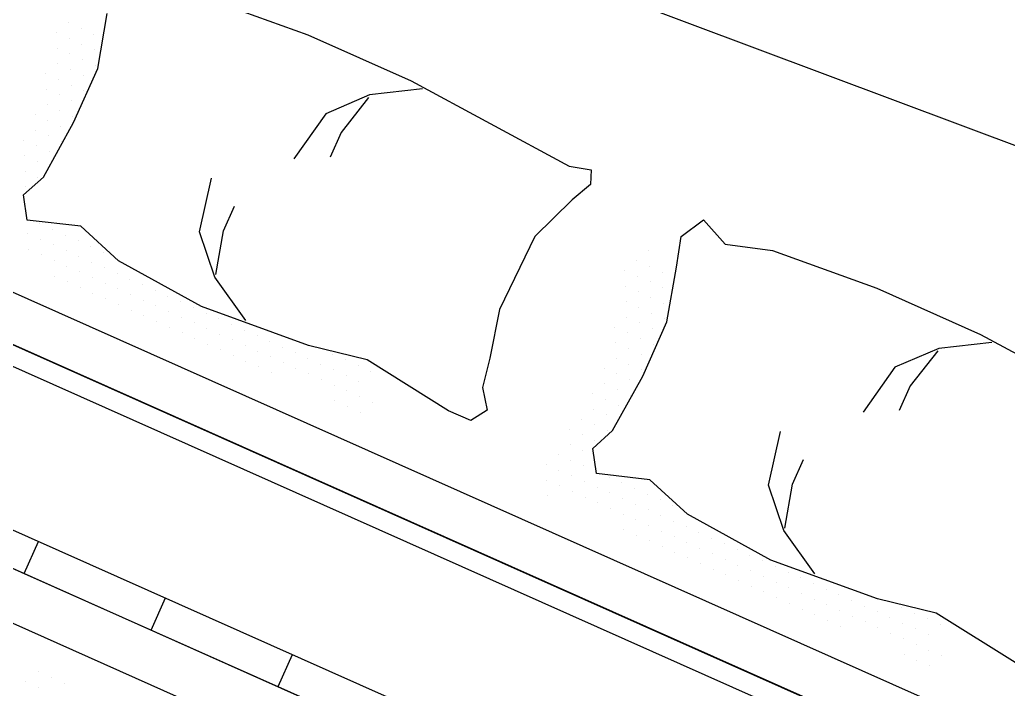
# Model space of a CAD drawing. Header units: millimetres. Extents: x 525387 to 527545, y 2235066 to 2235448.
# Drawn here: x 525550.849 to 525551.842, y 2235259.122 to 2235259.794 of the extents above; entities that cross this region are included whole.
import ezdxf

# ---------------------------------------------------------------- set-up
doc = ezdxf.new("R2010")
doc.units = ezdxf.units.MM
doc.layers.add('jardin', color=72, linetype='Continuous', lineweight=5)
doc.layers.add('muro', color=5, linetype='Continuous', lineweight=35)
doc.layers.add('muebles', color=2, linetype='Continuous')
doc.layers.add('PISOS', color=7, linetype='Continuous')

# ---------------------------------------------------------------- blocks, each defined once
blk = doc.blocks.new('CAMA MAT')
at = {"color": 0, "linetype": 'ByBlock'}
for p, q in [((0.6003499990979435, 3.27736049143823e-05), (-0.6003499990979435, -3.27736049143823e-05)), ((-0.6003472242824728, -0.05043907344115439), (0.6003527739176207, -0.05037352640064086)), ((-0.1423027657169769, -0.08409465767714863), (-0.1423027657169769, -0.08409465767714863)), ((-0.1275997979314525, -0.08409384829104738), (-0.1275997979314525, -0.08409384829104738)), ((-0.1128968301327404, -0.08409303890493902), (-0.1128968301327404, -0.08409303890493902)), ((-0.1202475046459313, -0.09879641139666262), (-0.1202475046459313, -0.09879641139666262)), ((-0.1055445368473329, -0.09879560201050452), (-0.1055445368473329, -0.09879560201050452))]:
    blk.add_line(p, q, dxfattribs=at)
blk = doc.blocks.new('CAMA KING')
at = {"color": 0, "linetype": 'ByBlock'}
for p, q in [((0.9951554222807317, -1.251010865170343), (-0.9886403488891347, -1.370026726134199)), ((-0.7750666009935685, -1.504272046686509), (-0.6638170755303463, -1.496132640580981)), ((-0.6638170755303463, -1.496132640580981), (-0.5498538131648729, -1.496126366998539)), ((-0.536286636572413, -1.498836689052041), (-0.5824131534249091, -1.525950218083864)), ((-0.5498538131648729, -1.496126366998539), (-0.3700931708506232, -1.509671966234208)), ((-0.1490441826032338, -1.504240887544597), (-0.03779465714001162, -1.496101481439069)), ((-0.03779465714001162, -1.496101481439069), (0.07616860522534807, -1.496095207856598)), ((0.08973578181792163, -1.498805529910129), (0.04360926496531192, -1.525919058941952)), ((0.07616860522534807, -1.496095207856598), (0.2559292475397115, -1.509640807092296)), ((-0.3700931708506232, -1.509671966234208), (-0.3483861092797724, -1.504248558281745)), ((-0.3483861092797724, -1.504248558281745), (-0.3429585521208764, -1.517803754408192)), ((-0.2385854525341529, -1.528645662440681), (-0.2250197683747501, -1.504245069937156)), ((-0.2250197683747501, -1.504245069937156), (-0.1951714456745322, -1.517798921720868)), ((-0.1951714456745322, -1.517798921720868), (-0.1490441826032338, -1.504240887544597)), ((-0.3429585521208764, -1.517803754408192), (-0.3538109800564371, -1.539493053467737)), ((-0.5824131534249091, -1.525950218083864), (-0.6149721952129994, -1.561196206983254)), ((-0.5824130041828539, -1.528661286990911), (-0.5932642381651476, -1.572039437972023)), ((-0.2304435944445231, -1.558467272959007), (-0.2385854525341529, -1.528645662440681)), ((0.04360926496531192, -1.525919058941952), (0.0110502231772216, -1.561165047841314)), ((0.04360941420736708, -1.528630127848999), (0.03275818022507337, -1.572008278830083)), ((-0.3538109800564371, -1.539493053467737), (-0.3728022482590632, -1.588293865535434)), ((-0.8428960006137913, -1.612719589540234), (-0.8564660128348578, -1.558498432100919)), ((-0.2624304933930262, -1.554851920564118), (-0.2624304933930262, -1.554851920564118)), ((-0.2168735822235703, -1.612688430398322), (-0.2304435944445231, -1.558467272959007)), ((-0.6149721952129994, -1.561196206983254), (-0.625822832222866, -1.615418708758881)), ((-0.2694311357865899, -1.568855132460925), (-0.2694311357865899, -1.568855132460925)), ((-0.2554283093239746, -1.568854361617014), (-0.2554283093239746, -1.568854361617014)), ((-0.2414254828491949, -1.568853590773131), (-0.2414254828491949, -1.568853590773131)), ((0.0110502231772216, -1.561165047841314), (0.0001995861673549371, -1.615387549616969)), ((-0.5932642381651476, -1.572039437972023), (-0.5932627457319768, -1.59915035252908)), ((0.03275818022507337, -1.572008278830083), (0.0327596726582442, -1.599119193387168)), ((-0.8884513700955949, -1.582888732643482), (-0.8884513700955949, -1.582888732643482)), ((-0.8744485436329796, -1.582887961799571), (-0.8744485436329796, -1.582887961799571)), ((-0.8604457171581998, -1.58288719095566), (-0.8604457171581998, -1.58288719095566)), ((-0.3728022482590632, -1.588293865535434), (-0.3755111764252206, -1.669626833756041)), ((-0.2764317781801537, -1.582858344345397), (-0.2764317781801537, -1.582858344345397)), ((-0.2624289517053739, -1.582857573501542), (-0.2624289517053739, -1.582857573501542)), ((-0.2484261252427586, -1.582856802657631), (-0.2484261252427586, -1.582856802657631)), ((-0.2344232987678652, -1.582856031813748), (-0.2344232987678652, -1.582856031813748)), ((-0.8954520124889314, -1.596891944540289), (-0.8954520124889314, -1.596891944540289)), ((-0.8814491860265434, -1.596891173696378), (-0.8814491860265434, -1.596891173696378)), ((-0.8674463595515363, -1.596890402852466), (-0.8674463595515363, -1.596890402852466)), ((-0.8534435330766428, -1.596889632008583), (-0.8534435330766428, -1.596889632008583)), ((-0.2694295940987104, -1.596860785398377), (-0.2694295940987104, -1.596860785398377)), ((-0.2554267676363224, -1.596860014554466), (-0.2554267676363224, -1.596860014554466)), ((-0.2414239411612016, -1.596859243710554), (-0.2414239411612016, -1.596859243710554)), ((-0.2274211146864218, -1.596858472866643), (-0.2274211146864218, -1.596858472866643)), ((-0.8884498284077154, -1.610894385593269), (-0.8884498284077154, -1.610894385593269)), ((-0.8744470019451, -1.610893614749301), (-0.8744470019451, -1.610893614749301)), ((-0.8604441754702066, -1.610892843905447), (-0.8604441754702066, -1.610892843905447)), ((-0.8464413489954268, -1.610892073061535), (-0.8464413489954268, -1.610892073061535)), ((-0.8428927172548129, -1.672363706801121), (-0.8428960006137913, -1.612719589540234)), ((-0.2624274100173807, -1.610863226451329), (-0.2624274100173807, -1.610863226451329)), ((-0.2484245835547654, -1.610862455607389), (-0.2484245835547654, -1.610862455607389)), ((-0.2344217570799856, -1.610861684763535), (-0.2344217570799856, -1.610861684763535)), ((-0.2204189306050921, -1.610860913919623), (-0.2204189306050921, -1.610860913919623)), ((-0.2168702988645919, -1.672332547659181), (-0.2168735822235703, -1.612688430398322)), ((-0.8814476443386638, -1.624896826646136), (-0.8814476443386638, -1.624896826646136)), ((-0.8674448178637704, -1.624896055802282), (-0.8674448178637704, -1.624896055802282)), ((-0.8534419913889906, -1.62489528495837), (-0.8534419913889906, -1.62489528495837)), ((-0.2554252259484429, -1.624865667504196), (-0.2554252259484429, -1.624865667504196)), ((-0.2414223994735494, -1.624864896660341), (-0.2414223994735494, -1.624864896660341)), ((-0.2274195729986559, -1.624864125816458), (-0.2274195729986559, -1.624864125816458)), ((-0.8884482867199495, -1.638900038530693), (-0.8884482867199495, -1.638900038530693)), ((-0.8744454602573342, -1.63889926768681), (-0.8744454602573342, -1.63889926768681)), ((-0.8604426337825544, -1.638898496842899), (-0.8604426337825544, -1.638898496842899)), ((-0.8464398073074335, -1.638897725998987), (-0.8464398073074335, -1.638897725998987)), ((-0.2624258683297285, -1.638868879388781), (-0.2624258683297285, -1.638868879388781)), ((-0.2484230418671132, -1.63886810854487), (-0.2484230418671132, -1.63886810854487)), ((-0.2344202153922197, -1.638867337700958), (-0.2344202153922197, -1.638867337700958)), ((-0.2204173889172125, -1.638866566857075), (-0.2204173889172125, -1.638866566857075)), ((-0.8814461026506706, -1.652902479583616), (-0.8814461026506706, -1.652902479583616)), ((-0.8674432761758908, -1.652901708739705), (-0.8674432761758908, -1.652901708739705)), ((-0.8534404497009973, -1.652900937895794), (-0.8534404497009973, -1.652900937895794)), ((-0.2554236842604496, -1.652871320441704), (-0.2554236842604496, -1.652871320441704)), ((-0.2414208577856698, -1.652870549597793), (-0.2414208577856698, -1.652870549597793)), ((-0.2274180313107763, -1.652869778753882), (-0.2274180313107763, -1.652869778753882)), ((-0.874443918569682, -1.66690492063654), (-0.874443918569682, -1.66690492063654)), ((-0.8604410920945611, -1.666904149792686), (-0.8604410920945611, -1.666904149792686)), ((-0.8464382656197813, -1.666903378948774), (-0.8464382656197813, -1.666903378948774)), ((-0.6827986429066186, -1.721154585204005), (-0.6936552496574677, -1.666933278406333)), ((-0.248421500179461, -1.666873761494628), (-0.248421500179461, -1.666873761494628)), ((-0.2344186737043401, -1.666872990650774), (-0.2344186737043401, -1.666872990650774)), ((-0.2204158472294466, -1.666872219806862), (-0.2204158472294466, -1.666872219806862)), ((-0.05677622451628395, -1.721123426062064), (-0.06763283126724673, -1.666902119264392)), ((-0.8483160955941003, -1.734719191710468), (-0.8428927172548129, -1.672363706801121)), ((-0.3755111764252206, -1.669626833756041), (-0.3646548681625745, -1.718425927573321)), ((-0.2222936772038793, -1.734688032568528), (-0.2168702988645919, -1.672332547659181)), ((-0.8814445609630184, -1.680908132521068), (-0.8814445609630184, -1.680908132521068)), ((-0.8674417344881249, -1.680907361677214), (-0.8674417344881249, -1.680907361677214)), ((-0.8534389080133451, -1.680906590833246), (-0.8534389080133451, -1.680906590833246)), ((-0.6610918798241983, -1.710308964283513), (-0.6610933722574828, -1.683198049726371)), ((-0.2554221425727974, -1.680876973379128), (-0.2554221425727974, -1.680876973379128)), ((-0.2414193160979039, -1.680876202535273), (-0.2414193160979039, -1.680876202535273)), ((-0.2274164896231241, -1.680875431691334), (-0.2274164896231241, -1.680875431691334)), ((-0.03506946143397727, -1.710277805141573), (-0.03507095386714809, -1.683166890584459)), ((-0.8744423768816887, -1.69491057357402), (-0.8744423768816887, -1.69491057357402)), ((-0.8604395504066815, -1.694909802730137), (-0.8604395504066815, -1.694909802730137)), ((-0.846436723931788, -1.694909031886226), (-0.846436723931788, -1.694909031886226)), ((-0.2484199584914677, -1.694879414432108), (-0.2484199584914677, -1.694879414432108)), ((-0.2344171320164605, -1.694878643588197), (-0.2344171320164605, -1.694878643588197)), ((-0.220414305541567, -1.694877872744286), (-0.220414305541567, -1.694877872744286)), ((-0.8814430192752525, -1.708913785470855), (-0.8814430192752525, -1.708913785470855)), ((-0.8674401928004727, -1.708913014626944), (-0.8674401928004727, -1.708913014626944)), ((-0.8534373663255792, -1.708912243783033), (-0.8534373663255792, -1.708912243783033)), ((-0.6502358700333843, -1.753685920286642), (-0.6610918798241983, -1.710308964283513)), ((-0.2554206008850315, -1.708882626328943), (-0.2554206008850315, -1.708882626328943)), ((-0.2414177744102517, -1.708881855485032), (-0.2414177744102517, -1.708881855485032)), ((-0.2274149479353582, -1.708881084641121), (-0.2274149479353582, -1.708881084641121)), ((-0.02421345164316335, -1.753654761144702), (-0.03506946143397727, -1.710277805141573)), ((-0.8744408351938091, -1.722916226523779), (-0.8744408351938091, -1.722916226523779)), ((-0.8604380087189156, -1.722915455679924), (-0.8604380087189156, -1.722915455679924)), ((-0.6502357207913292, -1.756396989193689), (-0.6827986429066186, -1.721154585204005)), ((-0.3646548681625745, -1.718425927573321), (-0.3592262992447104, -1.74824768746825)), ((-0.2484184168035881, -1.722885067381839), (-0.2484184168035881, -1.722885067381839)), ((-0.2344155903286946, -1.722884296538012), (-0.2344155903286946, -1.722884296538012)), ((-0.02421330240110819, -1.756365830051749), (-0.05677622451628395, -1.721123426062064)), ((-0.8674386511125931, -1.736918667564396), (-0.8674386511125931, -1.736918667564396)), ((-0.8591683742833993, -1.75911963484333), (-0.8483160955941003, -1.734719191710468)), ((-0.8534358246374723, -1.736917896720485), (-0.8534358246374723, -1.736917896720485)), ((-0.2554190591971519, -1.736888279266367), (-0.2554190591971519, -1.736888279266367)), ((-0.2414162327222584, -1.736887508422456), (-0.2414162327222584, -1.736887508422456)), ((-0.2331459558930646, -1.759088475701418), (-0.2222936772038793, -1.734688032568528)), ((-0.2274134062472513, -1.736886737578573), (-0.2274134062472513, -1.736886737578573)), ((-0.8604364670312634, -1.750921108617348), (-0.8604364670312634, -1.750921108617348)), ((-0.604106219063965, -1.783505439620996), (-0.6502357207913292, -1.756396989193689)), ((-0.3592262992447104, -1.74824768746825), (-0.3456582271873003, -1.76722464845065)), ((-0.2624197015784375, -1.750891491163259), (-0.2624197015784375, -1.750891491163259)), ((-0.2484168751158222, -1.75089072031929), (-0.2484168751158222, -1.75089072031929)), ((-0.2344140486410424, -1.750889949475436), (-0.2344140486410424, -1.750889949475436)), ((0.02191619932636968, -1.783474280479084), (-0.02421330240110819, -1.756365830051749)), ((-0.8456001529879131, -1.780807589578785), (-0.8591683742833993, -1.75911963484333)), ((-0.7940462282061844, -1.764538187754141), (-0.8456001529879131, -1.780807589578785)), ((-0.7452038016747338, -1.78080206284352), (-0.7940462282061844, -1.764538187754141)), ((-0.3456582271873003, -1.76722464845065), (-0.3565109536069713, -1.78349180970838)), ((-0.255417517509386, -1.764893932216125), (-0.255417517509386, -1.764893932216125)), ((-0.2414146910346062, -1.764893161372271), (-0.2414146910346062, -1.764893161372271)), ((-0.2195777345975785, -1.780776430436873), (-0.2331459558930646, -1.759088475701418)), ((-0.1680238098159634, -1.764507028612229), (-0.2195777345975785, -1.780776430436873)), ((-0.1191813832845128, -1.78077090370158), (-0.1680238098159634, -1.764507028612229)), ((-0.4765765592561593, -1.769942924310783), (-0.5362709989365158, -1.780790561267196)), ((-0.3809317191361288, -1.783493154051172), (-0.4765765592561593, -1.769942924310783)), ((0.1494458591340617, -1.769911765168871), (0.08975141945370524, -1.780759402125284)), ((0.2450906992542059, -1.78346199490926), (0.1494458591340617, -1.769911765168871)), ((-0.8324292723934832, -1.778925219879284), (-0.8324292723934832, -1.778925219879284)), ((-0.8184264459310953, -1.778924449035429), (-0.8184264459310953, -1.778924449035429)), ((-0.8044236194559744, -1.778923678191461), (-0.8044236194559744, -1.778923678191461)), ((-0.7904207929811946, -1.778922907347578), (-0.7904207929811946, -1.778922907347578)), ((-0.7764179665185793, -1.778922136503724), (-0.7764179665185793, -1.778922136503724)), ((-0.7624151400436858, -1.778921365659812), (-0.7624151400436858, -1.778921365659812)), ((-0.650233929869728, -1.788930116731194), (-0.7452038016747338, -1.78080206284352)), ((-0.5362709989365158, -1.780790561267196), (-0.650233929869728, -1.788930116731194)), ((-0.5243670900199504, -1.778908261313433), (-0.5243670900199504, -1.778908261313433)), ((-0.5103642635573351, -1.77890749046955), (-0.5103642635573351, -1.77890749046955)), ((-0.4963614370824416, -1.778906719625638), (-0.4963614370824416, -1.778906719625638)), ((-0.4823586106076618, -1.778905948781784), (-0.4823586106076618, -1.778905948781784)), ((-0.4683557841327683, -1.778905177937816), (-0.4683557841327683, -1.778905177937816)), ((-0.3565109536069713, -1.78349180970838), (-0.3809317191361288, -1.783493154051172)), ((-0.2624181598905579, -1.778897144112989), (-0.2624181598905579, -1.778897144112989)), ((-0.2484153334279426, -1.778896373269077), (-0.2484153334279426, -1.778896373269077)), ((-0.2344125069530492, -1.778895602425223), (-0.2344125069530492, -1.778895602425223)), ((-0.2064068540031485, -1.778894060737372), (-0.2064068540031485, -1.778894060737372)), ((-0.1924040275407606, -1.778893289893517), (-0.1924040275407606, -1.778893289893517)), ((-0.1784012010657534, -1.778892519049549), (-0.1784012010657534, -1.778892519049549)), ((-0.1643983745908599, -1.778891748205638), (-0.1643983745908599, -1.778891748205638)), ((-0.1503955481283583, -1.778890977361783), (-0.1503955481283583, -1.778890977361783)), ((-0.1363927216534648, -1.778890206517872), (-0.1363927216534648, -1.778890206517872)), ((-0.02421151147950695, -1.788898957589282), (-0.1191813832845128, -1.78077090370158)), ((0.08975141945370524, -1.780759402125284), (-0.02421151147950695, -1.788898957589282)), ((0.1016553283702706, -1.778877102171521), (0.1016553283702706, -1.778877102171521)), ((0.1156581548328859, -1.778876331327609), (0.1156581548328859, -1.778876331327609)), ((0.1296609813077794, -1.778875560483698), (0.1296609813077794, -1.778875560483698)), ((0.1436638077825592, -1.778874789639843), (0.1436638077825592, -1.778874789639843)), ((0.1576666342574526, -1.778874018795904), (0.1576666342574526, -1.778874018795904)), ((-0.8394299147872744, -1.792928431763869), (-0.8394299147872744, -1.792928431763869)), ((-0.825427088324659, -1.792927660919901), (-0.825427088324659, -1.792927660919901)), ((-0.8114242618497656, -1.792926890075989), (-0.8114242618497656, -1.792926890075989)), ((-0.7974214353749858, -1.792926119232135), (-0.7974214353749858, -1.792926119232135)), ((-0.7834186088998649, -1.792925348388195), (-0.7834186088998649, -1.792925348388195)), ((-0.769415782437477, -1.792924577544284), (-0.769415782437477, -1.792924577544284)), ((-0.7554129559624698, -1.792923806700429), (-0.7554129559624698, -1.792923806700429)), ((-0.7414101294875763, -1.792923035856518), (-0.7414101294875763, -1.792923035856518)), ((-0.7274073030127965, -1.792922265012606), (-0.7274073030127965, -1.792922265012606)), ((-0.7134044765501812, -1.792921494168695), (-0.7134044765501812, -1.792921494168695)), ((-0.6994016500752878, -1.792920723324784), (-0.6994016500752878, -1.792920723324784)), ((-0.685398823600508, -1.792919952480901), (-0.685398823600508, -1.792919952480901)), ((-0.6713959971378927, -1.792919181636989), (-0.6713959971378927, -1.792919181636989)), ((-0.6573931706629992, -1.792918410793078), (-0.6573931706629992, -1.792918410793078)), ((-0.643390344187992, -1.792917639949167), (-0.643390344187992, -1.792917639949167)), ((-0.6293875177130985, -1.792916869105255), (-0.6293875177130985, -1.792916869105255)), ((-0.6153846912504832, -1.792916098261401), (-0.6153846912504832, -1.792916098261401)), ((-0.6013818647757034, -1.792915327417489), (-0.6013818647757034, -1.792915327417489)), ((-0.58737903830081, -1.79291455657355), (-0.58737903830081, -1.79291455657355)), ((-0.5733762118260302, -1.792913785729695), (-0.5733762118260302, -1.792913785729695)), ((-0.5593733853634149, -1.792913014885784), (-0.5593733853634149, -1.792913014885784)), ((-0.5453705588885214, -1.792912244041815), (-0.5453705588885214, -1.792912244041815)), ((-0.5313677324137416, -1.792911473197961), (-0.5313677324137416, -1.792911473197961)), ((-0.5173649059511263, -1.79291070235405), (-0.5173649059511263, -1.79291070235405)), ((-0.5033620794761191, -1.792909931510167), (-0.5033620794761191, -1.792909931510167)), ((-0.4893592530012256, -1.792909160666255), (-0.4893592530012256, -1.792909160666255)), ((-0.4753564265263321, -1.792908389822344), (-0.4753564265263321, -1.792908389822344)), ((-0.2694188022841217, -1.792900355997517), (-0.2694188022841217, -1.792900355997517)), ((-0.2554159758217338, -1.792899585153606), (-0.2554159758217338, -1.792899585153606)), ((-0.241413149346613, -1.792898814309694), (-0.241413149346613, -1.792898814309694)), ((-0.2274103228718332, -1.792898043465783), (-0.2274103228718332, -1.792898043465783)), ((-0.2134074963969397, -1.792897272621929), (-0.2134074963969397, -1.792897272621929)), ((-0.1994046699343244, -1.792896501777989), (-0.1994046699343244, -1.792896501777989)), ((-0.1854018434595446, -1.792895730934077), (-0.1854018434595446, -1.792895730934077)), ((-0.1713990169846511, -1.792894960090223), (-0.1713990169846511, -1.792894960090223)), ((-0.1573961905096439, -1.792894189246255), (-0.1573961905096439, -1.792894189246255)), ((-0.143393364047256, -1.792893418402343), (-0.143393364047256, -1.792893418402343)), ((-0.1293905375721351, -1.792892647558489), (-0.1293905375721351, -1.792892647558489)), ((-0.1153877110973553, -1.792891876714606), (-0.1153877110973553, -1.792891876714606)), ((-0.1013848846224619, -1.792891105870694), (-0.1013848846224619, -1.792891105870694)), ((-0.08738205815996025, -1.792890335026783), (-0.08738205815996025, -1.792890335026783)), ((-0.07337923168506677, -1.792889564182872), (-0.07337923168506677, -1.792889564182872)), ((-0.05937640521017329, -1.79288879333896), (-0.05937640521017329, -1.79288879333896)), ((-0.04537357874767167, -1.792888022495049), (-0.04537357874767167, -1.792888022495049)), ((-0.03137075227277819, -1.792887251651166), (-0.03137075227277819, -1.792887251651166)), ((-0.01736792579777102, -1.792886480807255), (-0.01736792579777102, -1.792886480807255)), ((-0.003365099322877541, -1.792885709963343), (-0.003365099322877541, -1.792885709963343)), ((0.01063772713973776, -1.792884939119489), (0.01063772713973776, -1.792884939119489)), ((0.02464055361451756, -1.792884168275577), (0.02464055361451756, -1.792884168275577)), ((0.03864338008941104, -1.792883397431609), (0.03864338008941104, -1.792883397431609)), ((0.05264620656430452, -1.792882626587755), (0.05264620656430452, -1.792882626587755)), ((0.06664903302680614, -1.792881855743872), (0.06664903302680614, -1.792881855743872)), ((0.08065185950169962, -1.792881084899903), (0.08065185950169962, -1.792881084899903)), ((0.09465468597647941, -1.792880314056049), (0.09465468597647941, -1.792880314056049)), ((0.1086575124390947, -1.792879543212138), (0.1086575124390947, -1.792879543212138)), ((0.1226603389142156, -1.792878772368226), (0.1226603389142156, -1.792878772368226)), ((0.1366631653889954, -1.792878001524315), (0.1366631653889954, -1.792878001524315)), ((0.1506659918638888, -1.792877230680432), (0.1506659918638888, -1.792877230680432)), ((-0.8324277307057173, -1.806930872816736), (-0.8324277307057173, -1.806930872816736)), ((-0.818424904243102, -1.806930101972881), (-0.818424904243102, -1.806930101972881)), ((-0.8044220777683222, -1.80692933112897), (-0.8044220777683222, -1.80692933112897)), ((-0.7904192512934287, -1.806928560285002), (-0.7904192512934287, -1.806928560285002)), ((-0.7764164248308134, -1.806927789441147), (-0.7764164248308134, -1.806927789441147)), ((-0.7624135983560336, -1.806927018597236), (-0.7624135983560336, -1.806927018597236)), ((-0.7484107718811401, -1.806926247753353), (-0.7484107718811401, -1.806926247753353)), ((-0.7344079454063603, -1.806925476909441), (-0.7344079454063603, -1.806925476909441)), ((-0.720405118943745, -1.80692470606553), (-0.720405118943745, -1.80692470606553)), ((-0.7064022924686242, -1.806923935221675), (-0.7064022924686242, -1.806923935221675)), ((-0.6923994659938444, -1.806923164377707), (-0.6923994659938444, -1.806923164377707)), ((-0.6783966395189509, -1.806922393533796), (-0.6783966395189509, -1.806922393533796)), ((-0.6643938130563356, -1.806921622689941), (-0.6643938130563356, -1.806921622689941)), ((-0.6503909865815558, -1.806920851846002), (-0.6503909865815558, -1.806920851846002)), ((-0.6363881601066623, -1.80692008100209), (-0.6363881601066623, -1.80692008100209)), ((-0.6223853336318825, -1.806919310158236), (-0.6223853336318825, -1.806919310158236)), ((-0.6083825071692672, -1.806918539314324), (-0.6083825071692672, -1.806918539314324)), ((-0.5943796806943737, -1.806917768470413), (-0.5943796806943737, -1.806917768470413)), ((-0.5803768542193666, -1.806916997626502), (-0.5803768542193666, -1.806916997626502)), ((-0.5663740277569786, -1.806916226782619), (-0.5663740277569786, -1.806916226782619)), ((-0.5523712012819715, -1.806915455938707), (-0.5523712012819715, -1.806915455938707)), ((-0.538368374807078, -1.806914685094796), (-0.538368374807078, -1.806914685094796)), ((-0.5243655483321845, -1.806913914250885), (-0.5243655483321845, -1.806913914250885)), ((-0.5103627218696829, -1.806913143406973), (-0.5103627218696829, -1.806913143406973)), ((-0.4963598953947894, -1.806912372563062), (-0.4963598953947894, -1.806912372563062)), ((-0.4823570689198959, -1.806911601719207), (-0.4823570689198959, -1.806911601719207)), ((-0.4683542424448888, -1.806910830875324), (-0.4683542424448888, -1.806910830875324)), ((-0.4543514159825008, -1.806910060031356), (-0.4543514159825008, -1.806910060031356)), ((-0.2624166182027921, -1.806902797050441), (-0.2624166182027921, -1.806902797050441)), ((-0.2484137917401767, -1.806902026206529), (-0.2484137917401767, -1.806902026206529)), ((-0.234410965265397, -1.806901255362675), (-0.234410965265397, -1.806901255362675)), ((-0.2204081387902761, -1.806900484518764), (-0.2204081387902761, -1.806900484518764)), ((-0.2064053123154963, -1.806899713674795), (-0.2064053123154963, -1.806899713674795)), ((-0.192402485852881, -1.806898942830941), (-0.192402485852881, -1.806898942830941)), ((-0.1783996593779875, -1.806898171987058), (-0.1783996593779875, -1.806898171987058)), ((-0.1643968329032077, -1.80689740114309), (-0.1643968329032077, -1.80689740114309)), ((-0.1503940064405924, -1.806896630299235), (-0.1503940064405924, -1.806896630299235)), ((-0.1363911799658126, -1.806895859455324), (-0.1363911799658126, -1.806895859455324)), ((-0.1223883534909191, -1.806895088611412), (-0.1223883534909191, -1.806895088611412)), ((-0.1083855270160257, -1.806894317767501), (-0.1083855270160257, -1.806894317767501)), ((-0.09438270055352405, -1.806893546923618), (-0.09438270055352405, -1.806893546923618)), ((-0.08037987407840319, -1.806892776079764), (-0.08037987407840319, -1.806892776079764)), ((-0.0663770476036234, -1.806892005235795), (-0.0663770476036234, -1.806892005235795)), ((-0.05237422112872991, -1.806891234391884), (-0.05237422112872991, -1.806891234391884)), ((-0.03837139466611461, -1.806890463548029), (-0.03837139466611461, -1.806890463548029)), ((-0.02436856819133482, -1.806889692704061), (-0.02436856819133482, -1.806889692704061)), ((-0.01036574171644133, -1.80688892186015), (-0.01036574171644133, -1.80688892186015)), ((0.003637084758452147, -1.806888151016324), (0.003637084758452147, -1.806888151016324)), ((0.01763991122095376, -1.806887380172412), (0.01763991122095376, -1.806887380172412)), ((0.03164273769584725, -1.806886609328501), (0.03164273769584725, -1.806886609328501)), ((0.04564556417085441, -1.80688583848459), (0.04564556417085441, -1.80688583848459)), ((0.05964839063324234, -1.806885067640678), (0.05964839063324234, -1.806885067640678)), ((0.0736512171083632, -1.806884296796767), (0.0736512171083632, -1.806884296796767)), ((0.087654043583143, -1.806883525952856), (0.087654043583143, -1.806883525952856)), ((0.1016568700580365, -1.806882755108973), (0.1016568700580365, -1.806882755108973)), ((0.1156596965206518, -1.806881984265061), (0.1156596965206518, -1.806881984265061)), ((0.1296625229954316, -1.80688121342115), (0.1296625229954316, -1.80688121342115)), ((0.1436653494703251, -1.806880442577295), (0.1436653494703251, -1.806880442577295)), ((0.1576681759453322, -1.806879671733384), (0.1576681759453322, -1.806879671733384)), ((0.1716710024077202, -1.806878900889416), (0.1716710024077202, -1.806878900889416)), ((-0.7974198936869925, -1.820931772181893), (-0.7974198936869925, -1.820931772181893)), ((-0.7834170672119853, -1.820931001337982), (-0.7834170672119853, -1.820931001337982)), ((-0.7694142407495974, -1.820930230494071), (-0.7694142407495974, -1.820930230494071)), ((-0.7554114142744766, -1.820929459650159), (-0.7554114142744766, -1.820929459650159)), ((-0.7414085877996968, -1.820928688806248), (-0.7414085877996968, -1.820928688806248)), ((-0.7274057613248033, -1.820927917962393), (-0.7274057613248033, -1.820927917962393)), ((-0.713402934862188, -1.82092714711851), (-0.713402934862188, -1.82092714711851)), ((-0.6994001083874082, -1.820926376274542), (-0.6994001083874082, -1.820926376274542)), ((-0.6853972819125147, -1.820925605430688), (-0.6853972819125147, -1.820925605430688)), ((-0.6713944554498994, -1.820924834586776), (-0.6713944554498994, -1.820924834586776)), ((-0.6573916289751196, -1.820924063742808), (-0.6573916289751196, -1.820924063742808)), ((-0.6433888024999987, -1.820923292898954), (-0.6433888024999987, -1.820923292898954)), ((-0.629385976025219, -1.820922522055042), (-0.629385976025219, -1.820922522055042)), ((-0.6153831495626036, -1.820921751211159), (-0.6153831495626036, -1.820921751211159)), ((-0.6013803230878239, -1.820920980367248), (-0.6013803230878239, -1.820920980367248)), ((-0.5873774966129304, -1.820920209523337), (-0.5873774966129304, -1.820920209523337)), ((-0.5733746701380369, -1.820919438679482), (-0.5733746701380369, -1.820919438679482)), ((-0.5593718436755353, -1.820918667835514), (-0.5593718436755353, -1.820918667835514)), ((-0.489357711313346, -1.820914813616042), (-0.489357711313346, -1.820914813616042)), ((-0.4753548848384526, -1.820914042772074), (-0.4753548848384526, -1.820914042772074)), ((-0.4613520583758373, -1.82091327192822), (-0.4613520583758373, -1.82091327192822)), ((-0.2554144341336269, -1.820905238103364), (-0.2554144341336269, -1.820905238103364)), ((-0.1713974752967715, -1.820900613039953), (-0.1713974752967715, -1.820900613039953)), ((-0.1573946488217643, -1.820899842196042), (-0.1573946488217643, -1.820899842196042)), ((-0.1433918223593764, -1.820899071352159), (-0.1433918223593764, -1.820899071352159)), ((-0.1293889958842556, -1.820898300508247), (-0.1293889958842556, -1.820898300508247)), ((-0.1153861694094758, -1.820897529664336), (-0.1153861694094758, -1.820897529664336)), ((-0.1013833429345823, -1.820896758820481), (-0.1013833429345823, -1.820896758820481)), ((-0.08738051647196698, -1.82089598797657), (-0.08738051647196698, -1.82089598797657)), ((-0.07337768999718719, -1.820895217132602), (-0.07337768999718719, -1.820895217132602)), ((-0.05937486352229371, -1.820894446288776), (-0.05937486352229371, -1.820894446288776)), ((-0.04537203705967841, -1.820893675444864), (-0.04537203705967841, -1.820893675444864)), ((-0.03136921058489861, -1.820892904600896), (-0.03136921058489861, -1.820892904600896)), ((-0.01736638410977775, -1.820892133757042), (-0.01736638410977775, -1.820892133757042)), ((-0.00336355763499796, -1.82089136291313), (-0.00336355763499796, -1.82089136291313)), ((0.01063926882761734, -1.820890592069219), (0.01063926882761734, -1.820890592069219)), ((0.02464209530251082, -1.820889821225308), (0.02464209530251082, -1.820889821225308)), ((0.03864492177729062, -1.820889050381425), (0.03864492177729062, -1.820889050381425)), ((0.0526477482521841, -1.82088827953757), (0.0526477482521841, -1.82088827953757)), ((0.0666505747147994, -1.820887508693602), (0.0666505747147994, -1.820887508693602)), ((0.1366647070769886, -1.82088365447413), (0.1366647070769886, -1.82088365447413)), ((0.1506675335517684, -1.820882883630162), (0.1506675335517684, -1.820882883630162)), ((0.1646703600143837, -1.820882112786308), (0.1646703600143837, -1.820882112786308)), ((0.9528409953221626, -1.852952008719768), (-0.9526590029465751, -1.853035986276296)), ((-0.9526563602611304, -1.90104198628157), (0.9528436380035146, -1.900958008563805))]:
    blk.add_line(p, q, dxfattribs=at)
blk = doc.blocks.new('CAB 5 REC')
at = {"layer": 'PISOS', "linetype": 'Continuous', "lineweight": -3}
h = blk.add_hatch(dxfattribs=at)
h.set_pattern_fill('DOLMIT', color=30, scale=0.022, angle=90)
h.set_pattern_definition([(90, (-560.6867164716823, -52.62119671097025), (-0.1397, 8.554157892044263e-18), []), (135, (-560.6867164716823, -52.62119671097025), (-0.2793998095570217, -0.2793998095570217), [0.1975656346635214, -0.3951312693270428])])
edge = h.paths.add_edge_path()
edge.add_line((14.84500000008848, 6.595000000204891), (14.99500000011176, 6.595000000204891))
edge.add_line((14.99499999999534, 6.595000000204891), (14.99499999999534, 6.982246834784746))
edge.add_arc((14.8529060195433, 7.111137074884027), 0.1918421052631891, 42.21046216116798, 317.789537838832, ccw=False)
edge.add_line((14.99499999999534, 7.240027314983308), (14.99499999999534, 7.59499999973923))
edge.add_line((14.99499999999534, 7.595000000204891), (15.44499999994878, 7.595000000204891))
edge.add_line((15.44500000006519, 7.595000000204891), (15.44500275258906, 7.695000000298023))
edge.add_line((15.44500275247265, 7.695000000298023), (14.04499724751804, 7.695000000298023))
edge.add_line((14.04499724763446, 7.695000000298023), (14.04500000015832, 7.520000000484288))
edge.add_line((14.04500000004191, 7.520000000018626), (11.77000000001863, 7.520000000018626))
edge.add_line((11.77000000001863, 7.520000000018626), (11.77000000001863, 3.649999999906868))
edge.add_line((11.77000000001863, 3.649999999906868), (13.19500000006519, 3.649999999906868))
edge.add_line((13.19500000006519, 3.649999999906868), (13.19500000006519, 3.350000000093132))
edge.add_line((13.19500000006519, 3.350000000093132), (13.29500000004191, 3.350000000093132))
edge.add_line((13.29500000004191, 3.350000000093132), (13.29500000004191, 3.274999999906868))
edge.add_line((13.29500000004191, 3.274999999906868), (14.19500000006519, 3.274999999906868))
edge.add_line((14.19500000006519, 3.274999999906868), (14.19500000006519, 3.350000000093132))
edge.add_line((14.19500000006519, 3.350000000093132), (14.59500000008848, 3.350000000093132))
edge.add_line((14.59500000008848, 3.350000000093132), (14.59500000008848, 3.300000000279397))
edge.add_line((14.59500000008848, 3.299999999813735), (14.64500000001863, 3.300002752337605))
edge.add_line((14.64500000001863, 3.300002752337605), (15.39500000001863, 3.299997247755527))
edge.add_line((15.39500000001863, 3.299997247755527), (15.39500000013504, 3.300002752337605))
edge.add_line((15.39500000013504, 3.300002752337605), (15.44500000006519, 3.299999999813735))
edge.add_line((15.44500000006519, 3.299999999813735), (15.44500000006519, 4.194999999832362))
edge.add_line((15.44500000006519, 4.195000000298023), (14.84500000008848, 4.195000000298023))
edge.add_line((14.84500000008848, 4.195000000298023), (14.84500000008848, 6.595000000204891))
h.paths.add_polyline_path([(13.69099999743048, 4.585813728161156), (11.79004198894836, 4.585813728161156), (11.79004198894836, 6.585816041566432), (13.69099999743048, 6.585816041566432)], flags=16)
edge = h.paths.add_edge_path(flags=16)
edge.add_line((14.87022054870613, 7.350313806906343), (14.87021895986982, 7.321452000644058))
edge.add_arc((14.8529060195433, 7.111137074884027), 0.2110263157894569, 85.29407232127504, 274.705927678725)
edge.add_line((14.87021895998623, 6.900822149123996), (14.87022054882254, 6.871960342861712))
edge.add_arc((14.8529060195433, 7.111137074884027), 0.2398026315789371, 85.85945556766558, 274.14054443227985, ccw=False)
edge = h.paths.add_edge_path(flags=16)
edge.add_line((12.21753805340268, 4.543496281374246), (12.21755938243587, 4.156046282034367))
edge.add_arc((12.19865938252769, 4.156045241747051), 0.01889999999956486, -89.99684587354119, 0.0031541258554739215, ccw=False)
edge.add_line((12.19866042293143, 4.137145241722465), (11.81121042347513, 4.137123912572861))
edge.add_arc((11.8112093830714, 4.156023912597448), 0.0189000000001404, 180.0031541260278, 270.003154126114, ccw=False)
edge.add_line((11.79230938304681, 4.156022872310132), (11.79228805401362, 4.54347287165001))
edge.add_arc((11.81118805403821, 4.543473911937326), 0.01889999999945117, 90.00315412645881, 180.0031541260495, ccw=False)
edge.add_line((11.81118701351807, 4.562373911961913), (12.19863701297436, 4.562395241111517))
edge.add_arc((12.19863805337809, 4.54349524108693), 0.01889999999986329, 0.00315412977579399, 90.00315412611411, ccw=False)
edge = h.paths.add_edge_path(flags=16)
edge.add_line((12.19863701297436, 6.609234529081732), (11.81118701351807, 6.609255858231336))
edge.add_arc((11.81118805403821, 6.628155858255923), 0.01889999999943697, 179.9968458739505, 269.99684587354125, ccw=False)
edge.add_line((11.79228805401362, 6.628156898543239), (11.79230938304681, 7.015606897883117))
edge.add_arc((11.8112093830714, 7.015605857595801), 0.01890000000013329, 89.996845873886, 179.9968458739722, ccw=False)
edge.add_line((11.81121042347513, 7.034505857620388), (12.19866042293143, 7.034484528470784))
edge.add_arc((12.19865938252769, 7.015584528446198), 0.01889999999951513, -0.0031541258555876084, 89.9968458735413, ccw=False)
edge.add_line((12.21755938243587, 7.015583488158882), (12.21753805340268, 6.628133488819003))
edge.add_arc((12.19863805337809, 6.628134529106319), 0.01889999999990592, 269.99684587388595, 359.99684587375674, ccw=False)
h.paths.add_polyline_path([(12.54445177235175, 5.318005256354809), (13.51877646544017, 5.318005256354809), (13.51877646544017, 5.50168874906376), (12.54445177235175, 5.50168874906376)], flags=0)
h = blk.add_hatch(dxfattribs=at)
h.set_pattern_fill('DOLMIT', color=30, scale=0.022)
h.set_pattern_definition([(0, (-465.3504801216768, -52.62119671097025), (0, 0.1397), []), (45, (-465.3504801216768, -52.62119671097025), (-0.2793998095570217, 0.2793998095570217), [0.1975656346635214, -0.3951312693270428])])
edge = h.paths.add_edge_path()
edge.add_line((11.61999999999534, 3.350000000093132), (11.61999999999534, 7.520000000018626))
edge.add_line((11.61999999999534, 7.520000000018626), (10.02000000001863, 7.520000000018626))
edge.add_line((10.02000000001863, 7.520000000018626), (10.02000000001863, 7.645000000018626))
edge.add_line((10.02000000001863, 7.645000000018626), (8.520000000018626, 7.645000000018626))
edge.add_line((8.520000000018626, 7.645000000018626), (8.520000000018626, 7.5))
edge.add_line((8.520000000018626, 7.5), (8.520000000018626, 6.5))
edge.add_line((8.520000000018626, 6.5), (8.42000000004191, 6.5))
edge.add_line((8.42000000004191, 6.5), (8.42000000004191, 6.073890240397304))
edge.add_arc((8.562093980493955, 5.945000000298023), 0.1918421052631835, -137.78953783885908, 137.7895378388591, ccw=False)
edge.add_line((8.42000000004191, 5.816109759733081), (8.42000000004191, 5.390000000130385))
edge.add_line((8.42000000004191, 5.390000000130385), (8.520000000018626, 5.390000000130385))
edge.add_line((8.520000000018626, 5.390000000130385), (8.520000000018626, 4.350000000093132))
edge.add_line((8.520000000018626, 4.350000000093132), (7.92000000004191, 4.350000000093132))
edge.add_line((7.92000000004191, 4.350000000093132), (7.92000000004191, 3.274999999906868))
edge.add_line((7.92000000004191, 3.274999999906868), (8.820000000065193, 3.274999999906868))
edge.add_line((8.820000000065193, 3.274999999906868), (8.820000000065193, 3.350000000093132))
edge.add_line((8.820000000065193, 3.350000000093132), (11.62000000011176, 3.350000000093132))
h.paths.add_polyline_path([(9.684622897417285, 3.954895160160959), (9.684654237702489, 5.254819796886295), (11.58463823143393, 5.254866473842412), (11.58460689114872, 3.954941837117076)], flags=16)
edge = h.paths.add_edge_path(flags=16)
edge.add_arc((11.17828581226058, 3.875916833523661), 0.01889999999979112, 89.99684594005771, 179.9968459352327, ccw=False)
edge.add_line((11.17828685266431, 3.894816833082587), (11.56573685212061, 3.894795504398644))
edge.add_arc((11.56573581160046, 3.875895504839718), 0.01889999999944997, -0.0031540601361825793, 89.9968459400576, ccw=False)
edge.add_line((11.58463581162505, 3.875894464086741), (11.58461448294111, 3.488444464746863))
edge.add_arc((11.56571448303293, 3.488445505034178), 0.01889999999990472, 269.996845939713, 359.9968459398423, ccw=False)
edge.add_line((11.5657134426292, 3.469545505475253), (11.17826344317291, 3.469566834159195))
edge.add_arc((11.17826448357664, 3.488466833718121), 0.01889999999990472, 179.9968459398853, 269.996845939713, ccw=False)
edge.add_line((11.15936448366847, 3.488467874471098), (11.15938581235241, 3.875917873810977))
edge = h.paths.add_edge_path(flags=0)
edge.add_arc((11.19310367119033, 3.861097342800349), 0.0188999999988816, 89.99684594022978, 179.9968459365895, ccw=False)
edge.add_line((11.19310471159406, 3.879997342824936), (11.55091736151371, 3.879977645818144))
edge.add_arc((11.55091632110998, 3.861077645793557), 0.0188999999996276, -0.0031540603085886687, 89.9968459404023, ccw=False)
edge.add_line((11.56981632113457, 3.86107660504058), (11.56979662401136, 3.503263955004513))
edge.add_arc((11.55089662398677, 3.50326499575749), 0.01889999999893838, 269.99684593971284, 359.9968459399283, ccw=False)
edge.add_line((11.55089558358304, 3.484364995732903), (11.19308293366339, 3.484384692739695))
edge.add_arc((11.19308397406712, 3.503284692764282), 0.01889999999972709, 179.9968459400577, 269.99684593971295, ccw=False)
edge.add_line((11.17418397415895, 3.503285733517259), (11.17420367128216, 3.861098383553326))
h.paths.add_polyline_path([(9.684656826662831, 5.700145850889385), (9.684625486377627, 7.00007048714906), (11.58460948022548, 7.000023810658604), (11.58464082039427, 5.700099173933268)], flags=16)
edge = h.paths.add_edge_path(flags=16)
edge.add_line((8.544779451331124, 5.705823267810047), (8.544781040167436, 5.734685074072331))
edge.add_arc((8.562093980493955, 5.945000000298023), 0.2110263157894569, 265.294072321275, 454.705927678725)
edge.add_line((8.544781040167436, 6.155314926058054), (8.544779451331124, 6.184176732320338))
edge.add_arc((8.562093980493955, 5.945000000298023), 0.2398026315789371, -94.14054443233442, 94.14054443227991, ccw=False)
edge = h.paths.add_edge_path(flags=16)
edge.add_line((11.15936448366847, 5.283744737505913), (11.15938581235241, 5.671194736845791))
edge.add_arc((11.17828581226058, 5.671193696558475), 0.01889999999979104, 89.99684594005771, 179.9968459398853, ccw=False)
edge.add_line((11.17828685266431, 5.690093696583062), (11.56573685212061, 5.69007236789912))
edge.add_arc((11.56573581160046, 5.671172367874533), 0.01889999999944997, -0.0031540601361825793, 89.9968459400576, ccw=False)
edge.add_line((11.58463581162505, 5.671171327587217), (11.58461448294111, 5.283721328247339))
edge.add_arc((11.56571448303293, 5.283722368534654), 0.01889999999990472, 269.996845939713, 359.9968459398423, ccw=False)
edge.add_line((11.5657134426292, 5.264822368510067), (11.17826344317291, 5.26484369719401))
edge.add_arc((11.17826448357664, 5.283743697218597), 0.01889999999990472, 179.9968459398853, 269.996845939713, ccw=False)
edge = h.paths.add_edge_path(flags=0)
edge.add_line((11.17418397415895, 5.298562596552074), (11.17420367128216, 5.656375246588141))
edge.add_arc((11.19310367119033, 5.656374206300825), 0.01889999999882469, 89.99684594005748, 179.9968459400575, ccw=False)
edge.add_line((11.19310471159406, 5.675274206325412), (11.55091736151371, 5.67525450931862))
edge.add_arc((11.55091632110998, 5.656354508828372), 0.0188999999996276, -0.0031540603085886687, 89.9968459404023, ccw=False)
edge.add_line((11.56981632113457, 5.656353468541056), (11.56979662401136, 5.298540818504989))
edge.add_arc((11.55089662398677, 5.298541859257966), 0.01889999999893838, 269.99684593971284, 359.9968459399283, ccw=False)
edge.add_line((11.55089558358304, 5.279641859233379), (11.19308293366339, 5.279661556240171))
edge.add_arc((11.19308397406712, 5.298561556264758), 0.01889999999972709, 179.9968459400577, 269.99684593971295, ccw=False)
edge = h.paths.add_edge_path(flags=16)
edge.add_line((11.159385812236, 7.029021601192653), (11.15936448355205, 7.416471600532532))
edge.add_arc((11.17826448357664, 7.416472640819848), 0.01889999999990472, 90.00315406028699, 180.0031540601146, ccw=False)
edge.add_line((11.17826344317291, 7.435372640844434), (11.5657134426292, 7.435393969528377))
edge.add_arc((11.56571448303293, 7.41649396950379), 0.01889999999991183, 0.003154060157726235, 90.00315406028699, ccw=False)
edge.add_line((11.58461448294111, 7.416495009791106), (11.58463581162505, 7.029045010451227))
edge.add_arc((11.56573581160046, 7.029043970163912), 0.01889999999944997, -89.99684594005748, 0.0031540601361825793, ccw=False)
edge.add_line((11.56573685212061, 7.010143970139325), (11.17828685266431, 7.010122641455382))
edge.add_arc((11.17828581226058, 7.029022641479969), 0.01889999999979103, 180.0031540601146, 270.0031540599423, ccw=False)
edge = h.paths.add_edge_path(flags=0)
edge.add_line((11.17420367128216, 7.043841091450304), (11.17418397415895, 7.401653741486371))
edge.add_arc((11.19308397406712, 7.401654781773686), 0.01889999999973419, 90.00315406028699, 180.0031540599423, ccw=False)
edge.add_line((11.19308293366339, 7.420554781798273), (11.55089558358304, 7.420574478805065))
edge.add_arc((11.55089662398677, 7.401674478780478), 0.01889999999896681, 0.0031540600717789857, 90.00315406028722, ccw=False)
edge.add_line((11.56979662401136, 7.401675519533455), (11.56981632113457, 7.043862869497389))
edge.add_arc((11.55091632110998, 7.043861829210073), 0.01889999999962051, -89.9968459404023, 0.0031540603085886687, ccw=False)
edge.add_line((11.55091736163013, 7.024961829185486), (11.19310471171048, 7.024942132178694))
edge.add_arc((11.19310367119033, 7.04384213173762), 0.0188999999988318, 180.0031540599425, 270.0031540599425, ccw=False)
h.paths.add_polyline_path([(8.734188848757185, 5.382479692809284), (9.709495806484483, 5.382479692809284), (9.709495806484483, 5.566163185518235), (8.734188848757185, 5.566163185518235)], flags=16)
at = {"layer": 'muebles', "linetype": 'Continuous', "lineweight": -3}
for points in [[(9.684656826662831, 5.700145850889385), (11.58464082039427, 5.700099173933268), (11.58460948022548, 7.000023810658604), (9.684625486377627, 7.00007048714906)], [(11.79004198894836, 4.585813728161156), (11.79004198894836, 6.585816041566432), (13.69099999743048, 6.585816041566432), (13.69099999743048, 4.585813728161156)]]:
    blk.add_lwpolyline(points, close=True, dxfattribs=at)
at = {"layer": 'muro', "linetype": 'Continuous', "lineweight": -3}
for p, q in [((11.61999999999534, 7.520000000018626), (11.61999999999534, 3.350000000093132)), ((11.77000000001863, 7.520000000018626), (11.77000000001863, 3.350000000093132))]:
    blk.add_line(p, q, dxfattribs=at)
at = {"layer": 'muebles', "linetype": 'Continuous', "lineweight": -3, "xscale": -1, "rotation": 270}
blk.add_blockref('CAMA MAT', (11.58462514728308, 6.35000666603446), dxfattribs=at)
at = {"layer": 'muebles', "linetype": 'Continuous', "lineweight": -3, "rotation": 270}
blk.add_blockref('CAMA KING', (13.69099999743048, 5.585814884863794), dxfattribs=at)

msp = doc.modelspace()

# ---------------------------------------------------------------- hatches: boundary and pattern name
at = {"layer": 'jardin'}
h = msp.add_hatch(dxfattribs=at)
h.set_pattern_fill('GRASS', color=72, scale=0.025)
h.set_pattern_definition([(90, (194.1935024295235, -22.17156315827742), (-0.449012806, 0.449012806), [0.1190625, -0.778963112]), (45, (194.1935024295235, -22.17156315827742), (-0.4490128060534577, 0.4490128060534577), [0.1190625, -0.5159375]), (135, (194.1935024295235, -22.17156315827742), (-0.4490128060534577, -0.4490128060534576), [0.1190625, -0.5159375])])
edge = h.paths.add_edge_path()
edge.add_line((525532.9685651099, 2235265.018777107), (525533.3434039074, 2235265.946524886))
edge.add_line((525533.3434039074, 2235265.946524886), (525531.9062651811, 2235266.527166621))
edge.add_line((525531.9062651811, 2235266.527166621), (525534.1539047417, 2235272.090269749))
edge.add_line((525534.1539047417, 2235272.090269749), (525536.193709222, 2235271.266135243))
edge.add_line((525536.193709222, 2235271.266135243), (525536.562877167, 2235272.179857971))
edge.add_line((525536.562877167, 2235272.179857971), (525545.1662853189, 2235268.821973717))
edge.add_line((525545.1662853189, 2235268.821973717), (525547.3497467478, 2235274.82330218))
edge.add_line((525547.3497467478, 2235274.82330218), (525544.7313748535, 2235273.015255336))
edge.add_line((525544.7313748535, 2235273.015255336), (525543.2781960585, 2235272.639106617))
edge.add_line((525543.2781960585, 2235272.639106617), (525541.1485370866, 2235273.090486108))
edge.add_line((525541.1485370866, 2235273.090486108), (525539.9398361517, 2235273.743141092))
edge.add_line((525539.9398361517, 2235273.743141092), (525538.2110542965, 2235276.000038548))
edge.add_line((525538.2110542965, 2235276.000038548), (525537.3736256876, 2235277.555641114))
edge.add_line((525537.3736256876, 2235277.555641114), (525537.8291464725, 2235279.042329289))
edge.add_line((525537.8291464725, 2235279.042329289), (525538.5619413613, 2235280.955201727))
edge.add_line((525538.5619413613, 2235280.955201727), (525539.6831508342, 2235281.758453705))
edge.add_line((525539.6831508342, 2235281.758453705), (525542.1579888097, 2235281.527801211))
edge.add_line((525542.1579888097, 2235281.527801211), (525543.0625858817, 2235281.397905624))
edge.add_line((525543.0625858817, 2235281.397905624), (525544.237610196, 2235281.544910648))
edge.add_line((525544.237610196, 2235281.544910648), (525545.2389396823, 2235280.937943125))
edge.add_line((525545.2389396823, 2235280.937943125), (525545.3998439282, 2235280.590086101))
edge.add_line((525545.3998439282, 2235280.590086101), (525546.3509289569, 2235280.368002899))
edge.add_line((525546.3509289569, 2235280.368002899), (525547.600497491, 2235279.717446517))
edge.add_line((525547.600497491, 2235279.717446517), (525548.5040015223, 2235277.995816217))
edge.add_line((525548.5040015223, 2235277.995816217), (525549.4494635365, 2235280.59445525))
edge.add_line((525549.4494635365, 2235280.59445525), (525547.0341694856, 2235282.223591658))
edge.add_arc((525553.4010597232, 2235290.10956279), 10.13537527618222, 170.284472681075, 231.0836617792268, ccw=False)
edge.add_line((525543.4110483121, 2235291.819973266), (525550.0208712292, 2235308.245539475))
edge.add_arc((525555.8299656212, 2235305.755869185), 6.320129413924658, 80.38193008596693, 156.8009227968103, ccw=False)
edge.add_line((525556.8859309562, 2235311.987159021), (525568.065963876, 2235310.309437103))
edge.add_line((525568.065963876, 2235310.309437103), (525571.100602373, 2235308.445894439))
edge.add_line((525571.100602373, 2235308.445894439), (525574.6095270728, 2235309.283263758))
edge.add_line((525574.6095270728, 2235309.283263758), (525591.9766387951, 2235306.280143735))
edge.add_line((525591.9766387951, 2235306.280143735), (525597.5764745408, 2235303.843793575))
edge.add_line((525597.5764745408, 2235303.843793575), (525606.9181822436, 2235297.037171795))
edge.add_line((525606.9181822436, 2235297.037171795), (525607.4802795019, 2235296.512781397))
edge.add_line((525607.4802795019, 2235296.512781397), (525607.7313576707, 2235296.885019429))
edge.add_line((525607.7313576707, 2235296.885019429), (525605.0168321515, 2235299.331365688))
edge.add_line((525605.0168321515, 2235299.331365688), (525606.1571826885, 2235308.315870588))
edge.add_line((525606.1571826885, 2235308.315870588), (525587.9557378056, 2235310.626073285))
edge.add_line((525587.9557378056, 2235310.626073285), (525576.383262146, 2235312.094899778))
edge.add_line((525576.383262146, 2235312.094899778), (525549.9333449753, 2235316.064083598))
edge.add_line((525549.9333449753, 2235316.064083598), (525525.9451853664, 2235256.452939874))
edge.add_line((525525.9451853664, 2235256.452939874), (525533.2269897189, 2235254.979274598))
edge.add_arc((525533.8274825849, 2235265.506826035), 10.54466362321378, 266.7353789843571, 327.767703411439)
edge.add_arc((525538.862284269, 2235264.345332306), 5.916612411177084, 311.0411354373542, 382.0561272641166)
edge.add_line((525544.3458979388, 2235266.567107169), (525544.7558909323, 2235267.693988821))
edge.add_line((525544.7558909323, 2235267.693988821), (525540.3056363409, 2235269.430909766))
edge.add_line((525540.3056363409, 2235269.430909766), (525538.1183970077, 2235264.017302446))
edge.add_line((525538.1183970077, 2235264.017302446), (525535.220947462, 2235265.18794805))
edge.add_line((525535.220947462, 2235265.18794805), (525534.8463408679, 2235264.260764197))
edge.add_line((525534.8463408679, 2235264.260764197), (525534.1128909915, 2235263.949433194))
edge.add_arc((525532.2472092394, 2235263.099885316), 2.049999999645656, -100.03482796230941, 24.482393480616622, ccw=False)
edge.add_line((525531.890003354, 2235261.081246181), (525531.4886372016, 2235260.087830096))
edge.add_arc((525530.6343550509, 2235259.107931118), 1.299999999730877, -272.9178751744206, 48.917875213800016, ccw=False)
edge.add_line((525530.7005309252, 2235260.4062457), (525531.1018970774, 2235261.399661786))
edge.add_arc((525532.2472092387, 2235263.099885316), 2.049999999851757, 69.39759662553149, 236.0348279646576, ccw=False)
h.paths.add_polyline_path([(525537.1375270657, 2235274.936899961), (525536.4819655273, 2235273.314328216), (525534.905752974, 2235273.951159425), (525535.5613145124, 2235275.573731171)], flags=16)
h = msp.add_hatch(dxfattribs=at)
h.set_pattern_fill('GRASS', color=72, scale=0.025)
h.set_pattern_definition([(90, (-1981.939004174666, -211.1523106675595), (-0.449012806, 0.449012806), [0.1190625, -0.778963112]), (45, (-1981.939004174666, -211.1523106675595), (-0.4490128060534577, 0.4490128060534577), [0.1190625, -0.5159375]), (135, (-1981.939004174666, -211.1523106675595), (-0.4490128060534577, -0.4490128060534576), [0.1190625, -0.5159375])])
edge = h.paths.add_edge_path()
edge.add_arc((525534.33198444, 2235264.983090983), 12.33508611799965, 300.9244770434759, 326.93233478440294, ccw=False)
edge.add_arc((525534.0685278149, 2235264.820737298), 12.33508609736039, 276.35410087842627, 302.361958663767, ccw=False)
edge.add_line((525535.4336863093, 2235252.561426905), (525544.6900872417, 2235229.324907111))
edge.add_line((525544.6900872417, 2235229.324907111), (525558.3327801464, 2235228.88323211))
edge.add_line((525558.3327801464, 2235228.88323211), (525569.7439555284, 2235229.391589482))
edge.add_line((525569.7439555284, 2235229.391589482), (525566.1994005346, 2235240.028992955))
edge.add_line((525566.1994005346, 2235240.028992955), (525565.1821617453, 2235239.067708179))
edge.add_line((525565.1821617453, 2235239.067708179), (525563.1492080349, 2235237.146578676))
edge.add_line((525563.1492080349, 2235237.146578676), (525562.888237517, 2235236.899963045))
edge.add_line((525562.888237517, 2235236.899963045), (525562.4378630453, 2235236.474361773))
edge.add_line((525562.4378630453, 2235236.474361773), (525555.3066191786, 2235229.735377545))
edge.add_line((525555.3066191786, 2235229.735377545), (525544.2575035385, 2235236.351095454))
edge.add_line((525544.2575035385, 2235236.351095454), (525550.9966858928, 2235244.465970806))
edge.add_line((525550.9966858928, 2235244.465970806), (525551.580098444, 2235245.168477413))
edge.add_line((525551.580098444, 2235245.168477413), (525552.4965643394, 2235244.760440507))
edge.add_line((525552.4965643394, 2235244.760440507), (525553.9425050421, 2235248.008076498))
edge.add_line((525553.9425050421, 2235248.008076498), (525554.2730577779, 2235248.750510098))
edge.add_line((525554.2730577779, 2235248.750510098), (525553.1768032286, 2235249.23859407))
edge.add_line((525553.1768032286, 2235249.23859407), (525551.8162691575, 2235246.182784515))
edge.add_line((525551.8162691575, 2235246.182784515), (525550.3317577888, 2235246.843731559))
edge.add_line((525550.3317577888, 2235246.843731559), (525550.3114209566, 2235246.798054286))
edge.add_line((525550.3114209566, 2235246.798054286), (525544.6520068467, 2235249.31778779))
edge.add_line((525544.6520068467, 2235249.31778779), (525551.0967489562, 2235263.792915566))
edge.add_line((525551.0967489562, 2235263.792915566), (525555.4086835164, 2235261.873118611))
edge.add_line((525555.4086835164, 2235261.873118611), (525554.9002627126, 2235260.731186789))
edge.add_line((525554.9002627126, 2235260.731186789), (525561.112371824, 2235257.965377617))
edge.add_line((525561.112371824, 2235257.965377617), (525561.6604990985, 2235257.72133563))
edge.add_line((525561.6604990985, 2235257.72133563), (525561.9858884133, 2235258.452171998))
edge.add_line((525561.9858884133, 2235258.452171998), (525558.0433018511, 2235260.207524628))
edge.add_line((525558.0433018511, 2235260.207524628), (525558.7449225605, 2235261.783390543))
edge.add_line((525558.7449225605, 2235261.783390543), (525550.4916810377, 2235265.457970416))
edge.add_line((525550.4916810377, 2235265.457970416), (525547.0854184985, 2235266.784781238))
edge.add_line((525547.0854184985, 2235266.784781238), (525546.9913973913, 2235266.526360577))
edge.add_arc((525538.862284267, 2235264.345332306), 8.416612412572652, -46.375815577726485, 15.018667682271882, ccw=False)

# ---------------------------------------------------------------- block references
at = {"layer": 'muro', "rotation": 66}
msp.add_blockref('CAB 5 REC', (525551.8872868712, 2235246.096433577), dxfattribs=at)

doc.saveas('drawing.dxf')
